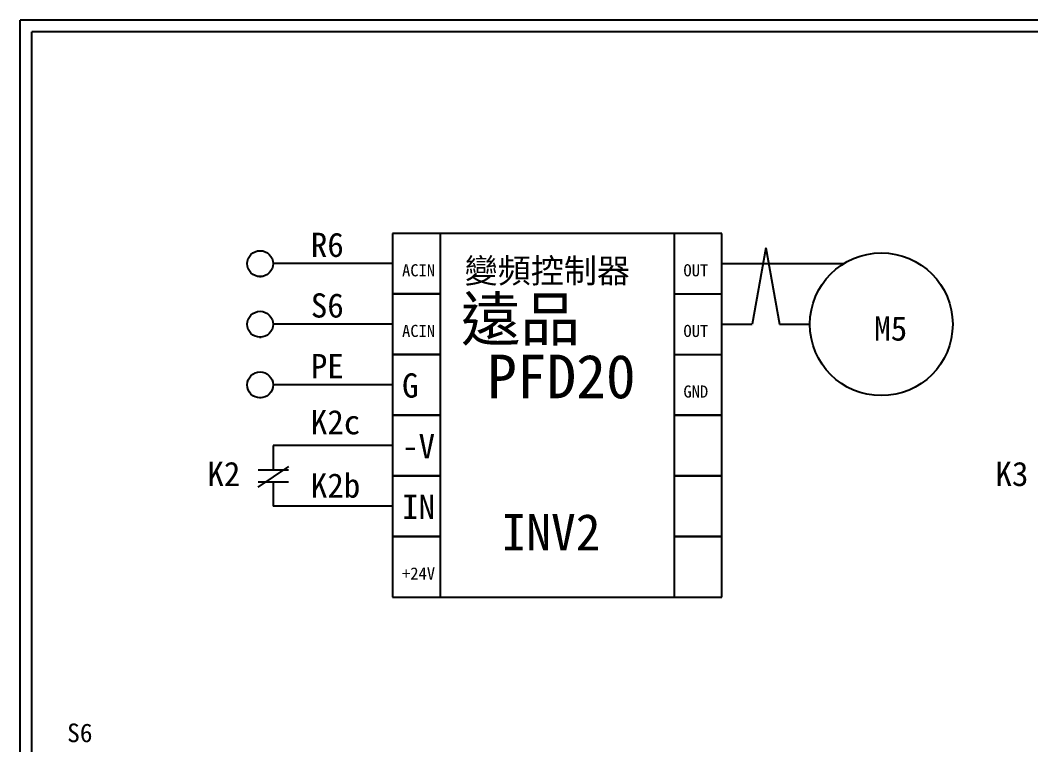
# Model space of a CAD drawing. Extents: x 10 to 297, y 3 to 207.
# Drawn here: x 10 to 118.3, y 129.3 to 207 of the extents above; entities that cross this region are included whole.
import ezdxf

# ---------------------------------------------------------------- set-up
doc = ezdxf.new("R2010")
doc.units = 0
doc.layers.get('0').update_dxf_attribs({"linetype": 'CONTINUOUS'})
doc.layers.add('圖框層', color=7, linetype='CONTINUOUS')
doc.layers.add('標尺寸層', color=3, linetype='CONTINUOUS')
doc.styles.add('STSL', font='kaiu.ttf')

msp = doc.modelspace()

# ---------------------------------------------------------------- linework, layer by layer
at = {"color": 7}
for p, q in [((85.21, 184.12), (49.92, 184.12)), ((49.92, 184.12), (49.92, 177.62)), ((55.05, 177.62), (55.05, 184.12)), ((80.09, 184.12), (80.09, 177.62)), ((85.21, 177.62), (85.21, 184.12)), ((49.92, 177.62), (55.05, 177.62)), ((49.92, 177.62), (49.92, 171.12)), ((55.05, 171.12), (55.05, 177.62)), ((80.09, 177.62), (85.21, 177.62)), ((80.09, 177.62), (80.09, 171.12)), ((85.21, 171.12), (85.21, 177.62)), ((49.92, 171.12), (55.05, 171.12)), ((49.92, 171.12), (49.92, 164.62)), ((55.05, 164.62), (55.05, 171.12)), ((80.09, 171.12), (85.21, 171.12)), ((80.09, 171.12), (80.09, 164.62)), ((85.21, 164.62), (85.21, 171.12)), ((49.92, 164.62), (55.05, 164.62)), ((49.92, 164.62), (49.92, 158.12)), ((55.05, 158.12), (55.05, 164.62)), ((80.09, 164.62), (85.21, 164.62)), ((80.09, 164.62), (85.21, 164.62)), ((80.09, 164.62), (80.09, 158.12)), ((85.21, 158.12), (85.21, 164.62)), ((49.92, 158.12), (55.05, 158.12)), ((49.92, 158.12), (49.92, 151.62)), ((55.05, 151.62), (55.05, 158.12)), ((80.09, 158.12), (85.21, 158.12)), ((80.09, 158.12), (80.09, 151.62)), ((85.21, 151.62), (85.21, 158.12)), ((49.92, 151.62), (55.05, 151.62)), ((49.92, 151.62), (55.05, 151.62)), ((49.92, 151.62), (49.92, 145.12)), ((55.05, 145.12), (55.05, 151.62)), ((80.09, 151.62), (85.21, 151.62)), ((80.09, 151.62), (85.21, 151.62)), ((80.09, 151.62), (80.09, 145.12)), ((85.21, 145.12), (85.21, 151.62)), ((49.92, 145.12), (55.05, 145.12)), ((80.09, 145.12), (85.21, 145.12))]:
    msp.add_line(p, q, dxfattribs=at)
for centre in [(35.72, 180.87), (35.72, 174.37), (35.72, 167.87)]:
    msp.add_circle(centre, 1.39, dxfattribs=at)
at = {"layer": '圖框層', "color": 7}
for p, q in [((297, 206.97), (10, 206.97)), ((10, 3), (10, 206.97)), ((295.75, 205.72), (11.25, 205.72)), ((11.25, 4.25), (11.25, 205.72))]:
    msp.add_line(p, q, dxfattribs=at)
at = {"layer": '標尺寸層', "color": 7}
for p, q in [((55.05, 184.12), (49.92, 184.12)), ((89.93, 182.56), (88.47, 174.37)), ((89.93, 182.56), (91.39, 174.37)), ((49.92, 180.87), (37.11, 180.87)), ((85.21, 180.87), (98.26, 180.87)), ((35.72, 179.48), (35.72, 179.4)), ((55.05, 177.62), (49.92, 177.62)), ((49.92, 174.37), (37.11, 174.37)), ((85.21, 174.37), (88.47, 174.37)), ((91.39, 174.37), (94.64, 174.37)), ((35.72, 172.98), (35.72, 172.9)), ((55.05, 171.12), (49.92, 171.12)), ((55.05, 171.12), (49.92, 171.12)), ((49.92, 167.87), (37.11, 167.87)), ((35.72, 166.48), (35.72, 166.4)), ((55.05, 164.62), (49.92, 164.62)), ((85.21, 164.62), (80.09, 164.62)), ((49.92, 161.37), (37.11, 161.37)), ((37.11, 161.37), (37.11, 158.77)), ((38.77, 159.13), (35.48, 156.92)), ((35.49, 158.77), (38.74, 158.77)), ((35.49, 157.47), (38.74, 157.47)), ((37.11, 157.47), (37.11, 154.87)), ((55.05, 158.12), (49.92, 158.12)), ((85.21, 158.12), (80.09, 158.12)), ((49.92, 154.87), (37.11, 154.87)), ((55.05, 151.62), (49.92, 151.62)), ((85.21, 151.62), (80.09, 151.62)), ((49.92, 145.12), (85.21, 145.12))]:
    msp.add_line(p, q, dxfattribs=at)
msp.add_circle((102.3, 174.37), 7.65, dxfattribs=at)

# ---------------------------------------------------------------- texts
at = {"layer": '圖框層', "color": 7, "style": 'STSL'}
for s, height, p in [('R6', 2.6, (41.15, 181.59)), ('變頻控制器', 2.6, (57.63, 178.81)), ('ACIN', 1.3, (50.93, 179.51)), ('OUT', 1.3, (81.09, 179.51)), ('S6', 2.6, (41.15, 175.09)), ('遠品', 4.68, (57.24, 172.59)), ('M5', 2.6, (101.54, 172.62)), ('ACIN', 1.3, (50.93, 173.01)), ('OUT', 1.3, (81.09, 173.01)), ('PE', 2.6, (41.15, 168.59)), ('PFD20', 4.68, (60.05, 166.44)), ('G', 2.6, (50.93, 166.51)), ('GND', 1.3, (81.09, 166.51)), ('K2c', 2.6, (41.15, 162.58)), ('-V', 2.6, (50.93, 160.01)), ('K2', 2.6, (30.06, 157.03)), ('K3', 2.6, (114.53, 157.03)), ('K2b', 2.6, (41.15, 155.79)), ('IN', 2.6, (50.93, 153.51)), ('INV2', 3.9, (61.59, 150.14)), ('+24V', 1.3, (50.93, 147.01)), ('S6', 2, (15.03, 129.57))]:
    msp.add_text(s, height=height, dxfattribs=at).set_placement(p)

doc.saveas('drawing.dxf')
